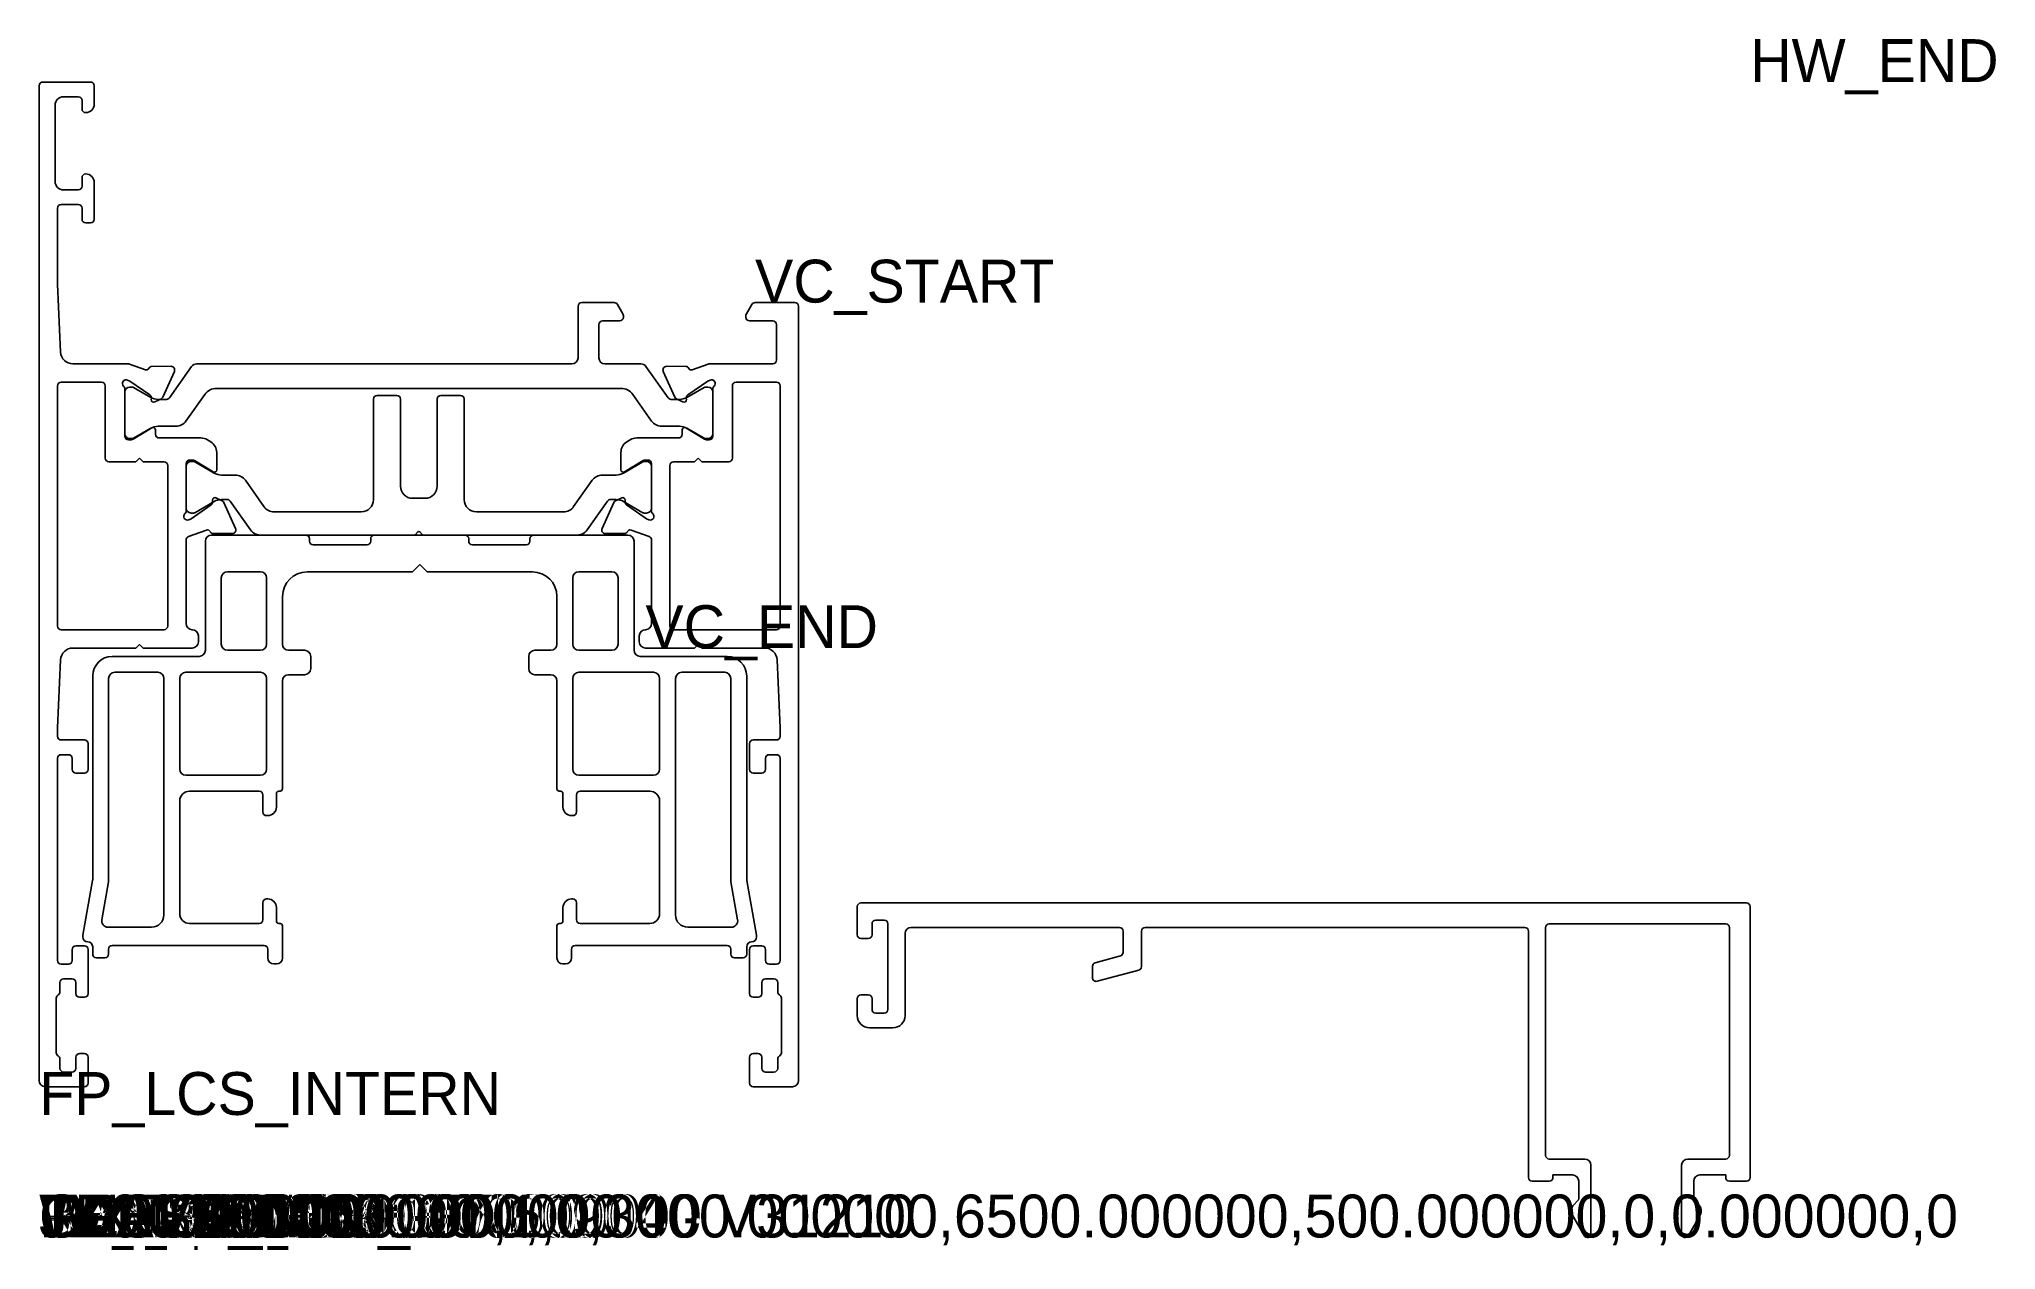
# Model space of a CAD drawing. Header units: metres. Extents: x 0 to 160, y -1 to 98.
import ezdxf

# ---------------------------------------------------------------- set-up
doc = ezdxf.new("R2010")
doc.units = ezdxf.units.M

msp = doc.modelspace()

# ---------------------------------------------------------------- linework, layer by layer
for p, q in [((0.3, 94.302869), (4.2, 94.302869)), ((0, 12.802869), (0, 94.002869)), ((3.2, 93.102869), (2, 93.102869)), ((3.5, 92.102869), (3.5, 92.802869)), ((4.5, 94.002869), (4.5, 92.502869)), ((1.3, 92.402869), (1.3, 86.202869)), ((3.5, 85.802869), (3.5, 86.502869)), ((2, 85.502869), (3.2, 85.502869)), ((4.5, 86.102869), (4.5, 83.102869)), ((1.5, 84.002869), (1.5, 77.802869)), ((3.2, 84.302869), (1.8, 84.302869)), ((3.5, 83.102869), (3.5, 84.002869)), ((4.2, 82.802869), (3.8, 82.802869)), ((1.5, 77.802869), (1.754613, 72.257007)), ((44, 71.802869), (44, 76.002869)), ((44.3, 76.302869), (46.949445, 76.302869)), ((47.209252, 76.152869), (47.659808, 75.372484)), ((47.7, 75.222484), (47.7, 75.102869)), ((57.7, 75.222485), (57.7, 75.102869)), ((58.190748, 76.152869), (57.740192, 75.372485)), ((61.7, 76.302869), (58.450555, 76.302869)), ((62, 12.802869), (62, 76.002869)), ((45.7, 74.502869), (45.7, 71.802869)), ((47.4, 74.802869), (46, 74.802869)), ((58, 74.802869), (59.9, 74.802869)), ((60.2, 74.502869), (60.2, 71.602869)), ((2.753561, 71.302869), (7.269479, 71.302869)), ((7.370993, 71.285172), (8.671317, 70.817586)), ((9.185214, 71.097305), (10.764142, 71.107762)), ((11.038855, 70.682787), (10.090205, 68.577271)), ((10.642348, 68.529708), (12.453103, 71.091471)), ((12.861403, 71.302869), (43.5, 71.302869)), ((46.2, 71.302869), (49.138597, 71.302869)), ((49.546897, 71.091471), (51.357652, 68.529708)), ((50.961144, 70.682787), (51.909794, 68.577271)), ((52.814786, 71.097305), (51.235857, 71.107762)), ((54.629007, 71.285172), (53.328683, 70.817586)), ((59.9, 71.302869), (54.730521, 71.302869)), ((1.5, 69.502869), (1.5, 49.903432)), ((5.1, 69.802869), (1.8, 69.802869)), ((5.4, 63.603432), (5.4, 69.502869)), ((7, 69.256218), (7, 65.403432)), ((7, 65.602869), (7, 69.002869)), ((7.404736, 69.896158), (7.222027, 69.977505)), ((7.4, 69.402869), (7.606444, 69.402869)), ((9.033493, 68.771692), (7.404736, 69.896158)), ((7.706389, 69.376106), (9.114999, 68.563446)), ((13.524328, 68.795513), (11.990594, 66.625664)), ((47.495752, 69.302867), (14.504248, 69.302867)), ((29.2, 68.726413), (27.6, 68.726413)), ((34.4, 68.726413), (32.8, 68.726413)), ((50.009406, 66.625664), (48.475671, 68.795513)), ((52.885001, 68.563446), (54.293611, 69.376106)), ((52.966507, 68.771692), (54.595264, 69.896158)), ((54.393555, 69.402869), (54.6, 69.402869)), ((54.595264, 69.896158), (54.777973, 69.977505)), ((55, 69.256218), (55, 65.403432)), ((55, 69.002869), (55, 65.602869)), ((56.6, 63.603432), (56.6, 69.502869)), ((56.9, 69.802869), (60.2, 69.802869)), ((60.5, 69.502869), (60.5, 49.903432)), ((9.152774, 68.38555), (9.162076, 68.500645)), ((9.945269, 68.42946), (9.437846, 68.188741)), ((9.714666, 68.402869), (10.397368, 68.402869)), ((27.3, 68.426413), (27.3, 60.226413)), ((29.5, 61.326413), (29.5, 68.426413)), ((32.5, 68.426413), (32.5, 61.326413)), ((34.7, 60.226413), (34.7, 68.426413)), ((51.602632, 68.402869), (52.285334, 68.402869)), ((52.054731, 68.42946), (52.562153, 68.188741)), ((52.847226, 68.38555), (52.837924, 68.500645)), ((7.677496, 65.147367), (9.195798, 66.074142)), ((9.114999, 66.042292), (7.706389, 65.229632)), ((9.5, 65.903432), (9.5, 65.553432)), ((11.173995, 66.202869), (9.714666, 66.202869)), ((52.285334, 66.202869), (50.826005, 66.202869)), ((52.5, 65.903432), (52.5, 65.553432)), ((54.322504, 65.147367), (52.804202, 66.074142)), ((54.293611, 65.229632), (52.885001, 66.042292)), ((7.3, 65.103432), (7.521193, 65.103432)), ((7.606444, 65.202869), (7.4, 65.202869)), ((9.8, 65.253432), (13.213234, 65.253432)), ((13.734243, 65.106983), (14.02101, 64.93194)), ((14.5, 64.078389), (14.5, 62.652806)), ((47.5, 64.078389), (47.5, 62.652806)), ((48.265756, 65.106983), (47.97899, 64.93194)), ((52.2, 65.253432), (48.786766, 65.253432)), ((54.6, 65.202869), (54.393555, 65.202869)), ((54.7, 65.103432), (54.478807, 65.103432)), ((7.9, 63.303432), (5.7, 63.303432)), ((8.2, 63.603432), (7.9, 63.303432)), ((8.5, 63.303432), (8.2, 63.603432)), ((10.2, 63.303432), (8.5, 63.303432)), ((10.5, 49.903432), (10.5, 63.003432)), ((12, 63.152806), (12, 59.30002)), ((12, 62.926413), (12, 59.526413)), ((12.521193, 63.452806), (12.3, 63.452806)), ((12.606444, 63.326413), (12.4, 63.326413)), ((14.195798, 62.482096), (12.677496, 63.408871)), ((14.288333, 62.38699), (12.706389, 63.29965)), ((49.293611, 63.29965), (47.711667, 62.38699)), ((47.804202, 62.482096), (49.322504, 63.408871)), ((49.6, 63.326413), (49.393555, 63.326413)), ((49.478807, 63.452806), (49.7, 63.452806)), ((50, 63.152806), (50, 59.30002)), ((50, 59.526413), (50, 62.926413)), ((51.5, 49.903432), (51.5, 63.003432)), ((51.8, 63.303432), (53.5, 63.303432)), ((53.5, 63.303432), (53.8, 63.603432)), ((53.8, 63.603432), (54.1, 63.303432)), ((54.1, 63.303432), (56.3, 63.303432)), ((16.018814, 62.226413), (14.888, 62.226413)), ((18.358235, 59.649208), (16.835414, 61.803617)), ((45.164586, 61.803617), (43.641765, 59.649208)), ((47.112, 62.226413), (45.981186, 62.226413)), ((12.4, 59.126413), (12.606444, 59.126413)), ((12.404736, 58.66008), (14.033493, 59.784546)), ((12.706389, 59.153176), (14.288333, 60.065835)), ((14.162076, 60.055593), (14.152774, 60.170688)), ((14.437846, 60.367497), (14.945269, 60.126778)), ((14.888, 60.226413), (15.345738, 60.226413)), ((15.090205, 59.978967), (16.038855, 57.873451)), ((15.590718, 60.099574), (17.252049, 57.749208)), ((26.3, 59.226413), (19.174834, 59.226413)), ((31.5, 60.326413), (30.5, 60.326413)), ((42.825165, 59.226413), (35.7, 59.226413)), ((44.747951, 57.749208), (46.409282, 60.099574)), ((46.909794, 59.978967), (45.961144, 57.873451)), ((46.654262, 60.226413), (47.112, 60.226413)), ((47.562153, 60.367497), (47.054731, 60.126778)), ((47.711667, 60.065835), (49.293611, 59.153176)), ((47.837924, 60.055593), (47.847226, 60.170688)), ((49.595264, 58.66008), (47.966507, 59.784546)), ((49.393555, 59.126413), (49.6, 59.126413)), ((13.671317, 57.738652), (12.198486, 57.209034)), ((12.222027, 58.578733), (12.404736, 58.66008)), ((30.687868, 57.355702), (30.929289, 57.597123)), ((31.070711, 57.597123), (31.312132, 57.355702)), ((48.328683, 57.738652), (49.801514, 57.209034)), ((49.777973, 58.578733), (49.595264, 58.66008)), ((12, 56.926731), (12, 50.103432)), ((13.570711, 47.926413), (13.570711, 56.826413)), ((14.070711, 57.326413), (21.770711, 57.326413)), ((15.764142, 57.448476), (14.185214, 57.458933)), ((18.068648, 57.326413), (30.617157, 57.326413)), ((22.070711, 57.026413), (22.070711, 56.826413)), ((22.370711, 56.526413), (26.770711, 56.526413)), ((27.070711, 56.826413), (27.070711, 57.026413)), ((27.370711, 57.326413), (34.770711, 57.326413)), ((30.617157, 57.326413), (30.687868, 57.355702)), ((31.312132, 57.355702), (31.382843, 57.326413)), ((31.382843, 57.326413), (43.931352, 57.326413)), ((35.070711, 57.026413), (35.070711, 56.826413)), ((35.370711, 56.526413), (39.770711, 56.526413)), ((40.070711, 56.826413), (40.070711, 57.026413)), ((40.370711, 57.326413), (48.070711, 57.326413)), ((46.235857, 57.448476), (47.814786, 57.458933)), ((48.570711, 56.826413), (48.570711, 47.926413)), ((50, 56.926731), (50, 50.103432)), ((15.370711, 54.326413), (18.070711, 54.326413)), ((30.470711, 54.326413), (21.870711, 54.326413)), ((31.070711, 54.926413), (30.470711, 54.326413)), ((31.670711, 54.326413), (31.070711, 54.926413)), ((40.270711, 54.326413), (31.670711, 54.326413)), ((46.770711, 54.326413), (44.070711, 54.326413)), ((14.870711, 48.426413), (14.870711, 53.826413)), ((18.570711, 53.826413), (18.570711, 48.426413)), ((43.570711, 53.826413), (43.570711, 48.426413)), ((47.270711, 48.426413), (47.270711, 53.826413)), ((19.870711, 52.326413), (19.870711, 48.426413)), ((42.270711, 48.426413), (42.270711, 52.326413)), ((1.8, 49.603432), (10.2, 49.603432)), ((60.2, 49.603432), (51.8, 49.603432)), ((7.9, 48.103432), (2.753561, 48.103432)), ((8.2, 48.403432), (7.9, 48.103432)), ((8.5, 48.103432), (8.2, 48.403432)), ((12.5, 48.103432), (8.5, 48.103432)), ((13, 49.103432), (13, 48.603432)), ((49, 49.103432), (49, 48.603432)), ((49.5, 48.103432), (53.5, 48.103432)), ((53.5, 48.103432), (53.8, 48.403432)), ((53.8, 48.403432), (54.1, 48.103432)), ((54.1, 48.103432), (59.246439, 48.103432)), ((1.754613, 47.149294), (1.5, 41.603432)), ((5.970711, 47.426413), (13.070711, 47.426413)), ((18.070711, 47.926413), (15.370711, 47.926413)), ((20.370711, 47.926413), (21.670711, 47.926413)), ((22.170711, 47.426413), (22.170711, 46.426413)), ((39.970711, 46.426413), (39.970711, 47.426413)), ((40.470711, 47.926413), (41.770711, 47.926413)), ((44.070711, 47.926413), (46.770711, 47.926413)), ((49.070711, 47.426413), (56.170711, 47.426413)), ((60.245387, 47.149294), (60.5, 41.603432)), ((4.370711, 29.21533), (4.370711, 45.826413)), ((5.670711, 45.626413), (5.670711, 29.101595)), ((9.680434, 46.126413), (6.170711, 46.126413)), ((10.180434, 26.326413), (10.180434, 45.626413)), ((11.480434, 38.226413), (11.480434, 45.626413)), ((11.980434, 46.126413), (18.070711, 46.126413)), ((18.570711, 45.626413), (18.570711, 38.226413)), ((19.870711, 45.426413), (19.870711, 36.626413)), ((21.670711, 45.926413), (20.370711, 45.926413)), ((41.770711, 45.926413), (40.470711, 45.926413)), ((42.270711, 36.626413), (42.270711, 45.426413)), ((43.570711, 45.626413), (43.570711, 38.226413)), ((50.160988, 46.126413), (44.070711, 46.126413)), ((50.660988, 38.226413), (50.660988, 45.626413)), ((51.960988, 26.326413), (51.960988, 45.626413)), ((52.460988, 46.126413), (55.970711, 46.126413)), ((56.470711, 45.626413), (56.470711, 29.101595)), ((57.770711, 45.826413), (57.770711, 29.21533)), ((1.5, 41.603432), (1.5, 40.902869)), ((60.5, 41.603432), (60.5, 40.902869)), ((1.8, 40.602869), (3.7, 40.602869)), ((4, 40.302869), (4, 38.202869)), ((58, 40.302869), (58, 38.202869)), ((60.2, 40.602869), (58.3, 40.602869)), ((1.5, 39.102869), (1.5, 22.602869)), ((2.4, 39.402869), (1.8, 39.402869)), ((2.7, 38.202869), (2.7, 39.102869)), ((59.3, 38.202869), (59.3, 39.102869)), ((59.6, 39.402869), (60.2, 39.402869)), ((60.5, 39.102869), (60.5, 22.602869)), ((3.7, 37.902869), (3, 37.902869)), ((18.070711, 37.726413), (11.980434, 37.726413)), ((44.070711, 37.726413), (50.160988, 37.726413)), ((58.3, 37.902869), (59, 37.902869)), ((11.480434, 35.626413), (11.480434, 26.426413)), ((17.970711, 36.426413), (12.280434, 36.426413)), ((18.270711, 34.726413), (18.270711, 36.126413)), ((19.370711, 36.226413), (19.370711, 35.126413)), ((19.670711, 36.426413), (19.570711, 36.426413)), ((42.570711, 36.426413), (42.470711, 36.426413)), ((42.770711, 35.126413), (42.770711, 36.226413)), ((43.870711, 36.126413), (43.870711, 34.726413)), ((49.860988, 36.426413), (44.170711, 36.426413)), ((50.660988, 26.426413), (50.660988, 35.626413)), ((18.670711, 34.426413), (18.570711, 34.426413)), ((43.570711, 34.426413), (43.470711, 34.426413)), ((3.578307, 24.67764), (4.363115, 29.128506)), ((4.370711, 29.21533), (4.363115, 29.128506)), ((5.663115, 29.014771), (5.11623, 25.913237)), ((5.670711, 29.101595), (5.663115, 29.014771)), ((56.478307, 29.014771), (56.470711, 29.101595)), ((56.478307, 29.014771), (57.025191, 25.913237)), ((57.778307, 29.128506), (57.770711, 29.21533)), ((57.778307, 29.128506), (58.563115, 24.67764)), ((18.270711, 25.926413), (18.270711, 27.326413)), ((18.570711, 27.626413), (18.670711, 27.626413)), ((43.470711, 27.626413), (43.570711, 27.626413)), ((43.870711, 27.326413), (43.870711, 25.926413)), ((139.4, 27.302869), (67.1, 27.302869)), ((12.280434, 25.626413), (17.970711, 25.626413)), ((19.370711, 26.926413), (19.370711, 25.826413)), ((19.570711, 25.626413), (19.670711, 25.626413)), ((42.470711, 25.626413), (42.570711, 25.626413)), ((42.770711, 25.826413), (42.770711, 26.926413)), ((44.170711, 25.626413), (49.860988, 25.626413)), ((66.8, 27.002869), (66.8, 24.70457)), ((68, 24.70457), (68, 25.60457)), ((68.3, 25.90457), (69, 25.90457)), ((69.3, 25.60457), (69.3, 18.60457)), ((123.3, 25.602869), (137.699684, 25.602869)), ((139.7, 4.9), (139.7, 27.002869)), ((3.570711, 24.590816), (3.578307, 24.67764)), ((3.570711, 24.526413), (3.570711, 24.590816)), ((5.608634, 25.326413), (9.180434, 25.326413)), ((19.870711, 25.426413), (19.870711, 22.826413)), ((42.270711, 22.826413), (42.270711, 25.426413)), ((56.532787, 25.326413), (52.960988, 25.326413)), ((58.563115, 24.67764), (58.570711, 24.590816)), ((58.570711, 24.590816), (58.570711, 24.526413)), ((67.1, 24.40457), (67.7, 24.40457)), ((70.7, 18.10457), (70.7, 24.802869)), ((71.2, 25.302869), (88.199985, 25.302869)), ((88.499985, 25.002869), (88.499985, 23.264887)), ((89.999985, 22.113897), (89.999985, 25.002869)), ((90.299985, 25.302869), (121.3, 25.302869)), ((121.6, 25.002869), (121.6, 4.9)), ((123, 6.7), (123, 25.302869)), ((137.999684, 25.302869), (137.999684, 6.7)), ((2.7, 22.602869), (2.7, 23.502869)), ((3, 23.802869), (3.7, 23.802869)), ((4, 23.502869), (4, 19.902869)), ((4.370711, 23.126413), (4.370711, 23.726413)), ((5.370711, 22.826413), (4.670711, 22.826413)), ((5.670711, 23.526413), (5.670711, 23.126413)), ((18.370711, 23.826413), (5.970711, 23.826413)), ((18.670711, 22.826413), (18.670711, 23.526413)), ((43.470711, 23.526413), (43.470711, 22.826413)), ((56.170711, 23.826413), (43.770711, 23.826413)), ((56.470711, 23.126413), (56.470711, 23.526413)), ((57.470711, 22.826413), (56.770711, 22.826413)), ((57.770711, 23.726413), (57.770711, 23.126413)), ((58, 23.502869), (58, 19.902869)), ((59, 23.802869), (58.3, 23.802869)), ((59.3, 22.602869), (59.3, 23.502869)), ((88.27763, 22.975109), (86.222339, 22.424396)), ((1.702022, 20.802869), (1.702022, 20.052869)), ((1.8, 22.302869), (2.4, 22.302869)), ((2.7, 21.102869), (2.002022, 21.102869)), ((3, 19.902869), (3, 20.802869)), ((19.370711, 22.326413), (19.170711, 22.326413)), ((42.970711, 22.326413), (42.770711, 22.326413)), ((59, 19.902869), (59, 20.802869)), ((59.3, 21.102869), (59.997977, 21.102869)), ((60.2, 22.302869), (59.6, 22.302869)), ((60.297977, 20.802869), (60.297977, 20.052869)), ((85.999985, 22.134618), (85.999985, 21.202869)), ((86.37763, 20.913092), (89.77763, 21.824119)), ((1.402022, 19.533254), (1.402022, 15.072485)), ((3.7, 19.602869), (3.3, 19.602869)), ((58.3, 19.602869), (58.7, 19.602869)), ((60.597977, 19.533254), (60.597977, 15.072485)), ((66.8, 19.50457), (66.8, 18.10457)), ((67.7, 19.80457), (67.1, 19.80457)), ((68, 18.60457), (68, 19.50457)), ((69, 18.30457), (68.3, 18.30457)), ((67.8, 17.10457), (69.7, 17.10457)), ((1.702022, 14.552869), (1.702022, 13.802869)), ((3, 13.802869), (3, 14.702869)), ((3.3, 15.002869), (3.7, 15.002869)), ((4, 14.702869), (4, 12.602869)), ((58, 14.702869), (58, 12.602869)), ((58.7, 15.002869), (58.3, 15.002869)), ((59, 13.802869), (59, 14.702869)), ((60.297977, 14.552869), (60.297977, 13.802869)), ((2.002022, 13.502869), (2.7, 13.502869)), ((59.997977, 13.502869), (59.3, 13.502869)), ((3.7, 12.302869), (0.5, 12.302869)), ((58.3, 12.302869), (61.5, 12.302869)), ((126.2, 6.4), (123.3, 6.4)), ((137.699684, 6.4), (134.599684, 6.4)), ((123.6, 4.9), (123.6, 5.1)), ((123.6, 5.1), (125.2, 5.1)), ((126.7, 0.3), (126.7, 5.9)), ((134.099684, 5.9), (134.099684, 0.3)), ((135.599684, 5.1), (137.7, 5.1)), ((137.7, 5.1), (137.7, 4.9)), ((121.9, 4.6), (123.3, 4.6)), ((125.7, 4.6), (125.7, 3.192589)), ((135.099684, 3.192589), (135.099684, 4.6)), ((138, 4.6), (139.4, 4.6)), ((125.188738, 1.83166), (126.139888, 0.150528)), ((125.612132, 2.980457), (125.30301, 2.671334)), ((134.659795, 0.150528), (135.610946, 1.83166)), ((135.496674, 2.671334), (135.187552, 2.980457))]:
    msp.add_line(p, q)
for centre, radius, start, end in [((0.3, 94.002869), 0.3, 90, 180), ((4.2, 94.002869), 0.3, 360, 90), ((2, 92.402869), 0.7, 90, 180), ((3.2, 92.802869), 0.3, 360, 90), ((3.8, 92.102869), 0.3, 180, 270), ((3.8, 92.502869), 0.7, 270, 360), ((3.8, 86.502869), 0.3, 90, 180), ((3.8, 86.102869), 0.7, 360, 90), ((2, 86.202869), 0.7, 180, 270), ((3.2, 85.802869), 0.3, 270, 360), ((1.8, 84.002869), 0.3, 90, 180), ((3.2, 84.002869), 0.3, 360, 90), ((3.8, 83.102869), 0.3, 180, 270), ((4.2, 83.102869), 0.3, 270, 360), ((44.3, 76.002869), 0.3, 90, 180), ((46.949445, 76.002869), 0.3, 30, 90), ((47.4, 75.102869), 0.3, 270, 360), ((47.4, 75.222484), 0.3, 360, 30), ((58, 75.222485), 0.3, 150, 180), ((58, 75.102869), 0.3, 180, 270), ((58.450555, 76.002869), 0.3, 90, 150), ((61.7, 76.002869), 0.3, 360, 90), ((46, 74.502869), 0.3, 90, 180), ((59.9, 74.502869), 0.3, 360, 90), ((2.753561, 72.302869), 1, 182.62863, 270), ((7.269479, 71.002869), 0.3, 70.221829, 90), ((8.750836, 71.038724), 0.235, 250.221829, 336), ((9.186771, 70.86231), 0.235, 90, 156), ((10.766129, 70.807769), 0.3, 335.379459, 90), ((12.861403, 70.802869), 0.5, 90, 144.745828), ((43.5, 71.802869), 0.5, 270, 360), ((46.2, 71.802869), 0.5, 180, 270), ((49.138597, 70.802869), 0.5, 35.254172, 90), ((51.23387, 70.807769), 0.3, 90, 204.620541), ((52.813229, 70.86231), 0.235, 24, 90), ((53.249164, 71.038724), 0.235, 204, 289.778171), ((54.730521, 71.002869), 0.3, 90, 109.778171), ((59.9, 71.602869), 0.3, 270, 360), ((1.8, 69.502869), 0.3, 90, 180), ((5.1, 69.502869), 0.3, 360, 90), ((7.100025, 69.703423), 0.300009, 66.004713, 228.187329), ((6.7, 69.256218), 0.3, 360, 48.187329), ((7.4, 69.002869), 0.4, 90, 180), ((7.606444, 69.202869), 0.2, 60.018361, 90), ((8.863051, 68.524812), 0.3, 355.379459, 55.379459), ((14.504248, 68.102867), 1.2, 90, 144.745828), ((27.6, 68.426413), 0.3, 90, 180), ((29.2, 68.426413), 0.3, 360, 90), ((32.8, 68.426413), 0.3, 90, 180), ((34.4, 68.426413), 0.3, 360, 90), ((47.495752, 68.102867), 1.2, 35.254172, 90), ((53.136949, 68.524812), 0.3, 124.620541, 184.620541), ((54.393555, 69.202869), 0.2, 90, 119.981639), ((54.6, 69.002869), 0.4, 360, 90), ((54.899975, 69.703423), 0.300009, 311.812671, 113.995287), ((55.3, 69.256218), 0.3, 131.812671, 180), ((56.9, 69.502869), 0.3, 90, 180), ((60.2, 69.502869), 0.3, 360, 90), ((9.714666, 69.602869), 1.2, 240.018361, 270), ((9.352124, 68.369439), 0.2, 175.379459, 295.379459), ((9.816686, 68.700507), 0.3, 295.379459, 335.745828), ((10.397368, 68.702869), 0.3, 270, 324.745828), ((51.602632, 68.702869), 0.3, 215.254172, 270), ((52.183314, 68.700507), 0.3, 204.254172, 244.620541), ((52.285334, 69.602869), 1.2, 270, 299.981639), ((52.647876, 68.369439), 0.2, 244.620541, 4.620541), ((7.4, 65.602869), 0.4, 180, 270), ((9.714666, 65.002869), 1.2, 90, 119.981639), ((9.3, 65.903432), 0.2, 360, 121.4), ((9.8, 65.553432), 0.3, 180, 270), ((11.173995, 67.202869), 1, 270, 324.745828), ((50.826005, 67.202869), 1, 215.254172, 270), ((52.2, 65.553432), 0.3, 270, 360), ((52.285334, 65.002869), 1.2, 60.018361, 90), ((52.7, 65.903432), 0.2, 58.6, 180), ((54.6, 65.602869), 0.4, 270, 360), ((7.3, 65.403432), 0.3, 180, 270), ((7.521193, 65.403432), 0.3, 270, 301.4), ((7.606444, 65.402869), 0.2, 270, 299.981639), ((13.213234, 64.253432), 1, 58.6, 90), ((13.5, 64.078389), 1, 360, 58.6), ((48.5, 64.078389), 1, 121.4, 180), ((48.786766, 64.253432), 1, 90, 121.4), ((54.393555, 65.402869), 0.2, 240.018361, 270), ((54.478807, 65.403432), 0.3, 238.6, 270), ((54.7, 65.403432), 0.3, 270, 360), ((5.7, 63.603432), 0.3, 180, 270), ((10.2, 63.003432), 0.3, 360, 90), ((12.3, 63.152806), 0.3, 90, 180), ((12.4, 62.926413), 0.4, 90, 180), ((12.521193, 63.152806), 0.3, 58.6, 90), ((12.606444, 63.126413), 0.2, 60.018361, 90), ((14.3, 62.652806), 0.2, 238.6, 360), ((14.888, 63.426413), 1.2, 240.018361, 270), ((47.112, 63.426413), 1.2, 270, 299.981639), ((47.7, 62.652806), 0.2, 180, 301.4), ((49.393555, 63.126413), 0.2, 90, 119.981639), ((49.478807, 63.152806), 0.3, 90, 121.4), ((49.6, 62.926413), 0.4, 360, 90), ((49.7, 63.152806), 0.3, 360, 90), ((51.8, 63.003432), 0.3, 90, 180), ((56.3, 63.603432), 0.3, 270, 360), ((16.018814, 61.226413), 1, 35.254172, 90), ((30.5, 61.326413), 1, 180, 270), ((31.5, 61.326413), 1, 270, 360), ((45.981186, 61.226413), 1, 90, 144.745828), ((11.7, 59.30002), 0.3, 311.812671, 360), ((12.4, 59.526413), 0.4, 180, 270), ((12.606444, 59.326413), 0.2, 270, 299.981639), ((13.863051, 60.031426), 0.3, 304.620541, 4.620541), ((14.352124, 60.186799), 0.2, 64.620541, 184.620541), ((14.888, 59.026413), 1.2, 90, 119.981639), ((14.816686, 59.855731), 0.3, 24.254172, 64.620541), ((15.345738, 59.926413), 0.3, 35.254172, 90), ((19.174834, 60.226413), 1, 215.254172, 270), ((26.3, 60.226413), 1, 270, 360), ((35.7, 60.226413), 1, 180, 270), ((42.825165, 60.226413), 1, 270, 324.745828), ((46.654262, 59.926413), 0.3, 90, 144.745828), ((47.183314, 59.855731), 0.3, 115.379459, 155.745828), ((47.112, 59.026413), 1.2, 60.018361, 90), ((47.647876, 60.186799), 0.2, 355.379459, 115.379459), ((48.136949, 60.031426), 0.3, 175.379459, 235.379459), ((49.393555, 59.326413), 0.2, 240.018361, 270), ((49.6, 59.526413), 0.4, 270, 360), ((50.3, 59.30002), 0.3, 180, 228.187329), ((12.100025, 58.852815), 0.300009, 131.812671, 293.995287), ((13.750836, 57.517514), 0.235, 24, 109.778171), ((14.186771, 57.693928), 0.235, 204, 270), ((15.766129, 57.748469), 0.3, 270, 24.620541), ((18.068648, 58.326413), 1, 215.254172, 270), ((31, 57.526413), 0.1, 45, 135), ((43.931352, 58.326413), 1, 270, 324.745828), ((46.23387, 57.748469), 0.3, 155.379459, 270), ((47.813229, 57.693928), 0.235, 270, 336), ((48.249164, 57.517514), 0.235, 70.221829, 156), ((49.899975, 58.852815), 0.300009, 246.004713, 48.187329), ((12.3, 56.926731), 0.3, 109.778171, 180), ((14.070711, 56.826413), 0.5, 90, 180), ((21.770711, 57.026413), 0.3, 360, 90), ((22.370711, 56.826413), 0.3, 180, 270), ((26.770711, 56.826413), 0.3, 270, 360), ((27.370711, 57.026413), 0.3, 90, 180), ((34.770711, 57.026413), 0.3, 360, 90), ((35.370711, 56.826413), 0.3, 180, 270), ((39.770711, 56.826413), 0.3, 270, 360), ((40.370711, 57.026413), 0.3, 90, 180), ((48.070711, 56.826413), 0.5, 360, 90), ((49.7, 56.926731), 0.3, 360, 70.221829), ((15.370711, 53.826413), 0.5, 90, 180), ((18.070711, 53.826413), 0.5, 360, 90), ((21.870711, 52.326413), 2, 90, 180), ((40.270711, 52.326413), 2, 360, 90), ((44.070711, 53.826413), 0.5, 90, 180), ((46.770711, 53.826413), 0.5, 360, 90), ((1.8, 49.903432), 0.3, 180, 270), ((10.2, 49.903432), 0.3, 270, 360), ((12.5, 50.103432), 0.5, 180, 270), ((12.5, 49.103432), 0.5, 360, 90), ((49.5, 49.103432), 0.5, 90, 180), ((49.5, 50.103432), 0.5, 270, 360), ((51.8, 49.903432), 0.3, 180, 270), ((60.2, 49.903432), 0.3, 270, 360), ((2.753561, 47.103432), 1, 90, 177.37137), ((12.5, 48.603432), 0.5, 270, 360), ((15.370711, 48.426413), 0.5, 180, 270), ((18.070711, 48.426413), 0.5, 270, 360), ((20.370711, 48.426413), 0.5, 180, 270), ((41.770711, 48.426413), 0.5, 270, 360), ((44.070711, 48.426413), 0.5, 180, 270), ((46.770711, 48.426413), 0.5, 270, 360), ((49.5, 48.603432), 0.5, 180, 270), ((59.246439, 47.103432), 1, 2.62863, 90), ((5.970711, 45.826413), 1.6, 90, 180), ((13.070711, 47.926413), 0.5, 270, 360), ((21.670711, 47.426413), 0.5, 360, 90), ((21.670711, 46.426413), 0.5, 270, 360), ((40.470711, 47.426413), 0.5, 90, 180), ((40.470711, 46.426413), 0.5, 180, 270), ((49.070711, 47.926413), 0.5, 180, 270), ((56.170711, 45.826413), 1.6, 360, 90), ((6.170711, 45.626413), 0.5, 90, 180), ((9.680434, 45.626413), 0.5, 360, 90), ((11.980434, 45.626413), 0.5, 90, 180), ((18.070711, 45.626413), 0.5, 360, 90), ((20.370711, 45.426413), 0.5, 90, 180), ((41.770711, 45.426413), 0.5, 360, 90), ((44.070711, 45.626413), 0.5, 90, 180), ((50.160988, 45.626413), 0.5, 360, 90), ((52.460988, 45.626413), 0.5, 90, 180), ((55.970711, 45.626413), 0.5, 360, 90), ((1.8, 40.902869), 0.3, 180, 270), ((3.7, 40.302869), 0.3, 360, 90), ((58.3, 40.302869), 0.3, 90, 180), ((60.2, 40.902869), 0.3, 270, 360), ((1.8, 39.102869), 0.3, 90, 180), ((2.4, 39.102869), 0.3, 360, 90), ((59.6, 39.102869), 0.3, 90, 180), ((60.2, 39.102869), 0.3, 360, 90), ((3, 38.202869), 0.3, 180, 270), ((3.7, 38.202869), 0.3, 270, 360), ((11.980434, 38.226413), 0.5, 180, 270), ((18.070711, 38.226413), 0.5, 270, 360), ((44.070711, 38.226413), 0.5, 180, 270), ((50.160988, 38.226413), 0.5, 270, 360), ((58.3, 38.202869), 0.3, 180, 270), ((59, 38.202869), 0.3, 270, 360), ((12.280434, 35.626413), 0.8, 90, 180), ((17.970711, 36.126413), 0.3, 360, 90), ((19.570711, 36.226413), 0.2, 90, 180), ((19.670711, 36.626413), 0.2, 270, 360), ((42.470711, 36.626413), 0.2, 180, 270), ((42.570711, 36.226413), 0.2, 360, 90), ((44.170711, 36.126413), 0.3, 90, 180), ((49.860988, 35.626413), 0.8, 360, 90), ((18.570711, 34.726413), 0.3, 180, 270), ((18.670711, 35.126413), 0.7, 270, 360), ((43.470711, 35.126413), 0.7, 180, 270), ((43.570711, 34.726413), 0.3, 270, 360), ((18.570711, 27.326413), 0.3, 90, 180), ((18.670711, 26.926413), 0.7, 360, 90), ((43.470711, 26.926413), 0.7, 90, 180), ((43.570711, 27.326413), 0.3, 360, 90), ((67.1, 27.002869), 0.3, 90, 180), ((139.4, 27.002869), 0.3, 360, 90), ((5.608634, 25.826413), 0.5, 170, 270), ((9.180434, 26.326413), 1, 270, 360), ((12.280434, 26.426413), 0.8, 180, 270), ((17.970711, 25.926413), 0.3, 270, 360), ((19.570711, 25.826413), 0.2, 180, 270), ((19.670711, 25.426413), 0.2, 360, 90), ((42.470711, 25.426413), 0.2, 90, 180), ((42.570711, 25.826413), 0.2, 270, 360), ((44.170711, 25.926413), 0.3, 180, 270), ((49.860988, 26.426413), 0.8, 270, 360), ((52.960988, 26.326413), 1, 180, 270), ((56.532787, 25.826413), 0.5, 270, 10), ((68.3, 25.60457), 0.3, 90, 180), ((69, 25.60457), 0.3, 360, 90), ((123.3, 25.302869), 0.3, 90, 180), ((137.699684, 25.302869), 0.3, 360, 90), ((3.970711, 24.526413), 0.4, 180, 270), ((3.970711, 23.726413), 0.4, 360, 90), ((58.170711, 23.726413), 0.4, 90, 180), ((58.170711, 24.526413), 0.4, 270, 360), ((67.1, 24.70457), 0.3, 180, 270), ((67.7, 24.70457), 0.3, 270, 360), ((71.2, 24.802869), 0.5, 90, 180), ((88.199985, 25.002869), 0.3, 360, 90), ((90.299985, 25.002869), 0.3, 90, 180), ((121.3, 25.002869), 0.3, 360, 90), ((1.8, 22.602869), 0.3, 180, 270), ((2.4, 22.602869), 0.3, 270, 360), ((3, 23.502869), 0.3, 90, 180), ((3.7, 23.502869), 0.3, 360, 90), ((4.670711, 23.126413), 0.3, 180, 270), ((5.370711, 23.126413), 0.3, 270, 360), ((5.970711, 23.526413), 0.3, 90, 180), ((18.370711, 23.526413), 0.3, 360, 90), ((19.170711, 22.826413), 0.5, 180, 270), ((19.370711, 22.826413), 0.5, 270, 360), ((42.770711, 22.826413), 0.5, 180, 270), ((42.970711, 22.826413), 0.5, 270, 360), ((43.770711, 23.526413), 0.3, 90, 180), ((56.170711, 23.526413), 0.3, 360, 90), ((56.770711, 23.126413), 0.3, 180, 270), ((57.470711, 23.126413), 0.3, 270, 360), ((58.3, 23.502869), 0.3, 90, 180), ((59, 23.502869), 0.3, 360, 90), ((59.6, 22.602869), 0.3, 180, 270), ((60.2, 22.602869), 0.3, 270, 360), ((86.299985, 22.134618), 0.3, 105, 180), ((88.199985, 23.264887), 0.3, 285, 360), ((2.002022, 20.802869), 0.3, 90, 180), ((2.7, 20.802869), 0.3, 360, 90), ((59.3, 20.802869), 0.3, 90, 180), ((59.997977, 20.802869), 0.3, 360, 90), ((86.299985, 21.202869), 0.3, 180, 285), ((89.699985, 22.113897), 0.3, 285, 360), ((1.702022, 19.533254), 0.3, 120, 180), ((1.402022, 20.052869), 0.3, 300, 360), ((3.3, 19.902869), 0.3, 180, 270), ((3.7, 19.902869), 0.3, 270, 360), ((58.3, 19.902869), 0.3, 180, 270), ((58.7, 19.902869), 0.3, 270, 360), ((60.597977, 20.052869), 0.3, 180, 240), ((60.297977, 19.533254), 0.3, 360, 60), ((67.1, 19.50457), 0.3, 90, 180), ((67.7, 19.50457), 0.3, 360, 90), ((67.8, 18.10457), 1, 180, 270), ((68.3, 18.60457), 0.3, 180, 270), ((69, 18.60457), 0.3, 270, 360), ((69.7, 18.10457), 1, 270, 360), ((1.702022, 15.072485), 0.3, 180, 240), ((1.402022, 14.552869), 0.3, 360, 60), ((3.3, 14.702869), 0.3, 90, 180), ((3.7, 14.702869), 0.3, 360, 90), ((58.3, 14.702869), 0.3, 90, 180), ((58.7, 14.702869), 0.3, 360, 90), ((60.597977, 14.552869), 0.3, 120, 180), ((60.297977, 15.072485), 0.3, 300, 360), ((0.5, 12.802869), 0.5, 180, 270), ((2.002022, 13.802869), 0.3, 180, 270), ((2.7, 13.802869), 0.3, 270, 360), ((59.3, 13.802869), 0.3, 180, 270), ((59.997977, 13.802869), 0.3, 270, 360), ((61.5, 12.802869), 0.5, 270, 360), ((3.7, 12.602869), 0.3, 270, 360), ((58.3, 12.602869), 0.3, 180, 270), ((123.3, 6.7), 0.3, 180, 270), ((126.2, 5.9), 0.5, 360, 90), ((134.599684, 5.9), 0.5, 90, 180), ((137.699684, 6.7), 0.3, 270, 360), ((121.9, 4.9), 0.3, 180, 270), ((123.3, 4.9), 0.3, 270, 360), ((125.2, 4.6), 0.5, 360, 90), ((135.599684, 4.6), 0.5, 90, 180), ((138, 4.9), 0.3, 180, 270), ((139.4, 4.9), 0.3, 270, 360), ((125.797985, 2.17636), 0.7, 135, 209.500322), ((125.4, 3.192589), 0.3, 315, 360), ((135.399684, 3.192589), 0.3, 180, 225), ((135.001699, 2.17636), 0.7, 330.499678, 45), ((126.4, 0.3), 0.3, 209.883652, 360), ((134.399684, 0.3), 0.3, 180, 330.116348)]:
    msp.add_arc(centre, radius, start, end)

# ---------------------------------------------------------------- texts
for tag, p in [('HW_END', (139.7, 94.302869)), ('VC_START', (58.450555, 76.302869)), ('VC_END', (49.5, 48.103432)), ('FP_LCS_INTERN', (0, 10)), ('WX:0.000000', (0, 0)), ('WY:0.000000', (0, 0)), ('JX:0.000000', (0, 0)), ('JY:0.000000', (0, 0)), ('TDEV:0.000000', (0, 0)), ('TDEV2:0.000000', (0, 0)), ('TDEV3:0.000000', (0, 0)), ('TDEV4:0.000000', (0, 0)), ('TDEV5:0.000000', (0, 0)), ('OPTI:500.000000,1,0,3000.000000,6500.000000,500.000000,0,0.000000,0', (0, 0)), ('GLASS_MIN:0.000000', (0, 0)), ('GLASS_MAX:0.000000', (0, 0)), ('HW_START', (0, 0)), ('MIN_VETRO:0', (0, 0)), ('MAX_VETRO:0', (0, 0)), ('MIN_VETRO:0', (0, 0)), ('MAX_VETRO:0', (0, 0)), ('DESC:U10140 - N10904 - V31210', (0, 0)), ('DENS:0.000000', (0, 0)), ('BL01:6500.000000,,1', (0, 0)), ('PANE_WIDTH:57.500000', (0, 0)), ('FP_LCS_ORIG', (0, 0)), ('REAR_VIEW', (0, 0)), ('FP_LCS_HOT', (10, 0))]:
    msp.add_attdef(tag, p, '', height=3.5)

doc.saveas('drawing.dxf')
